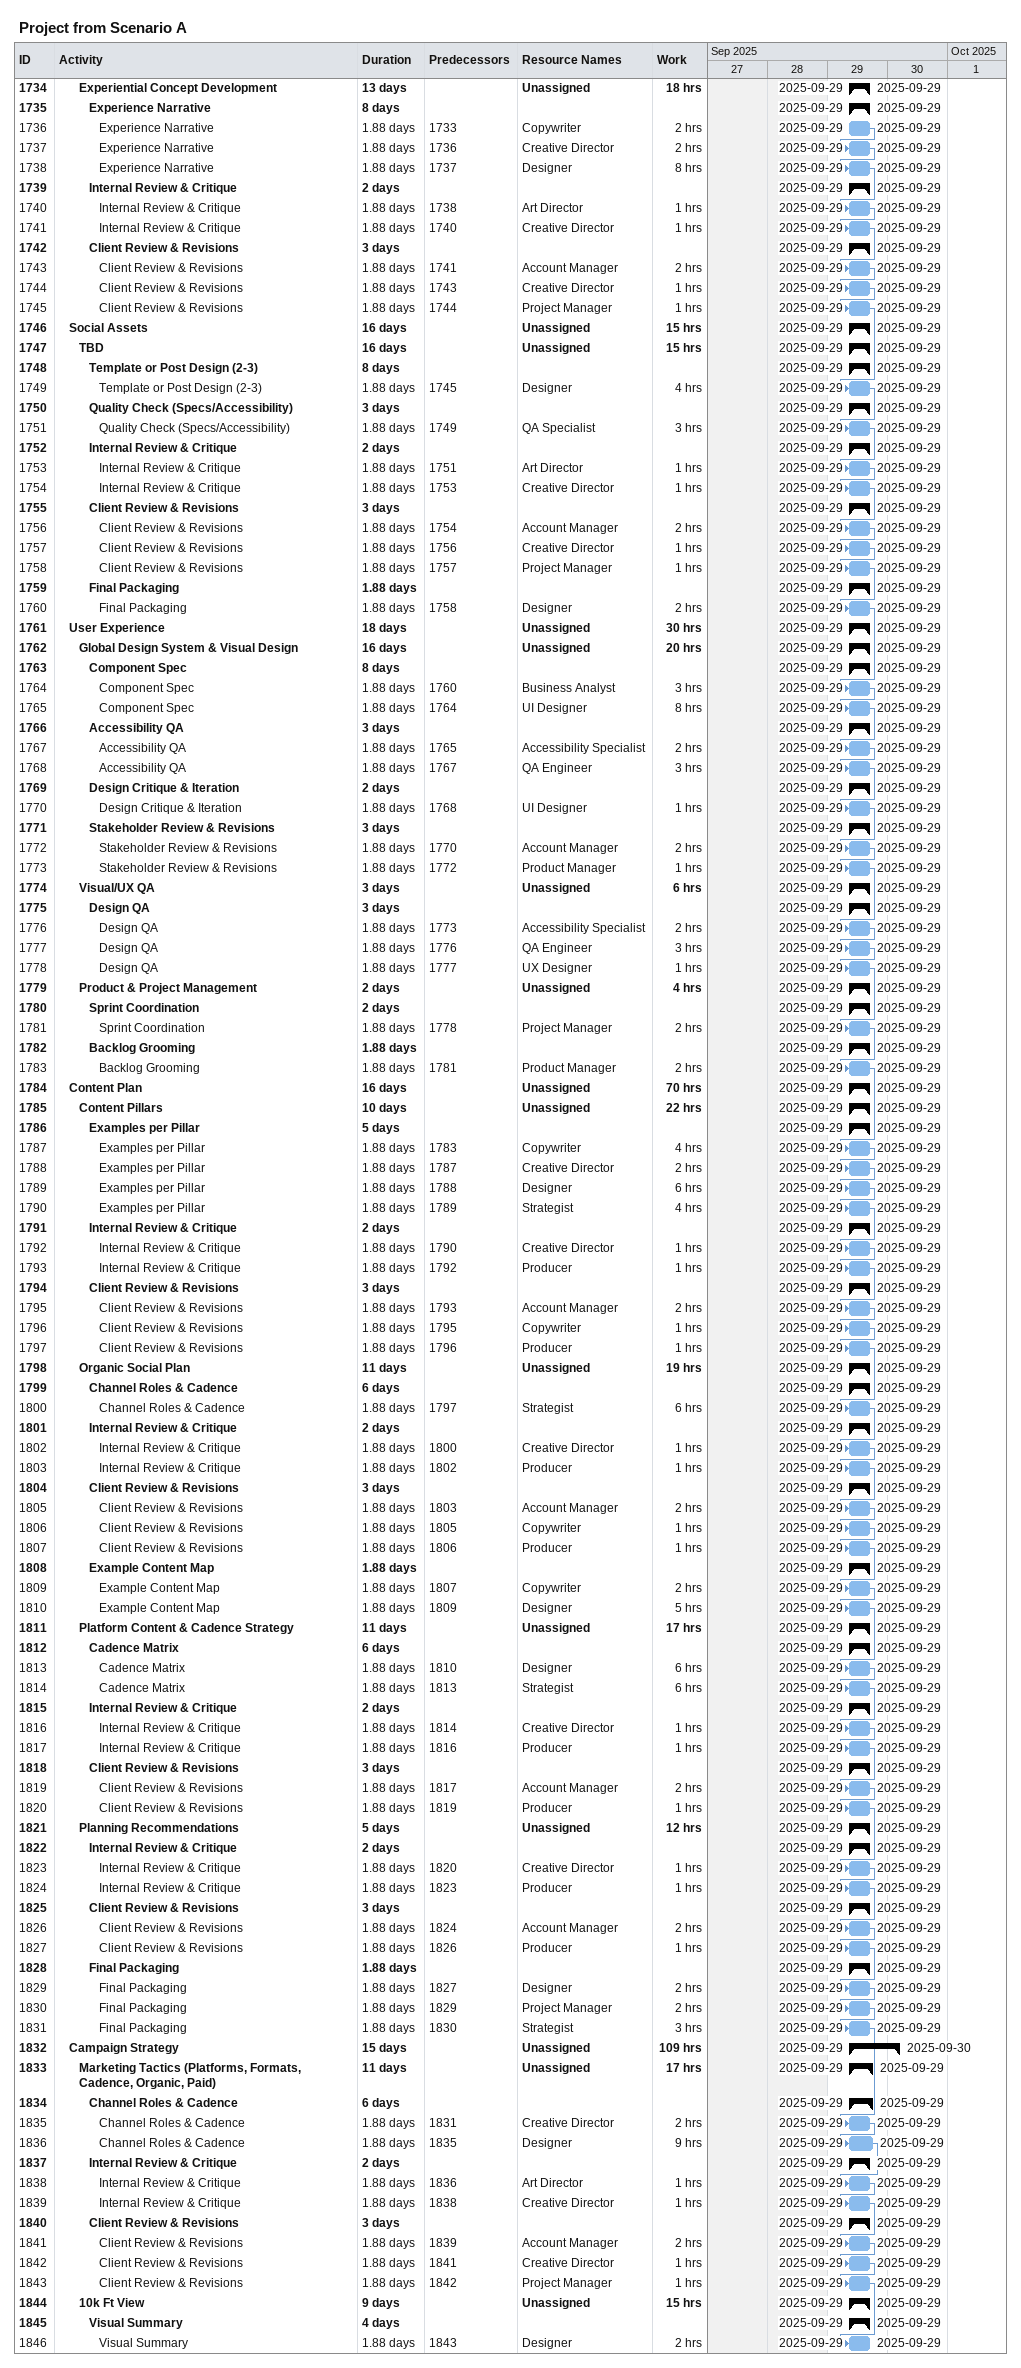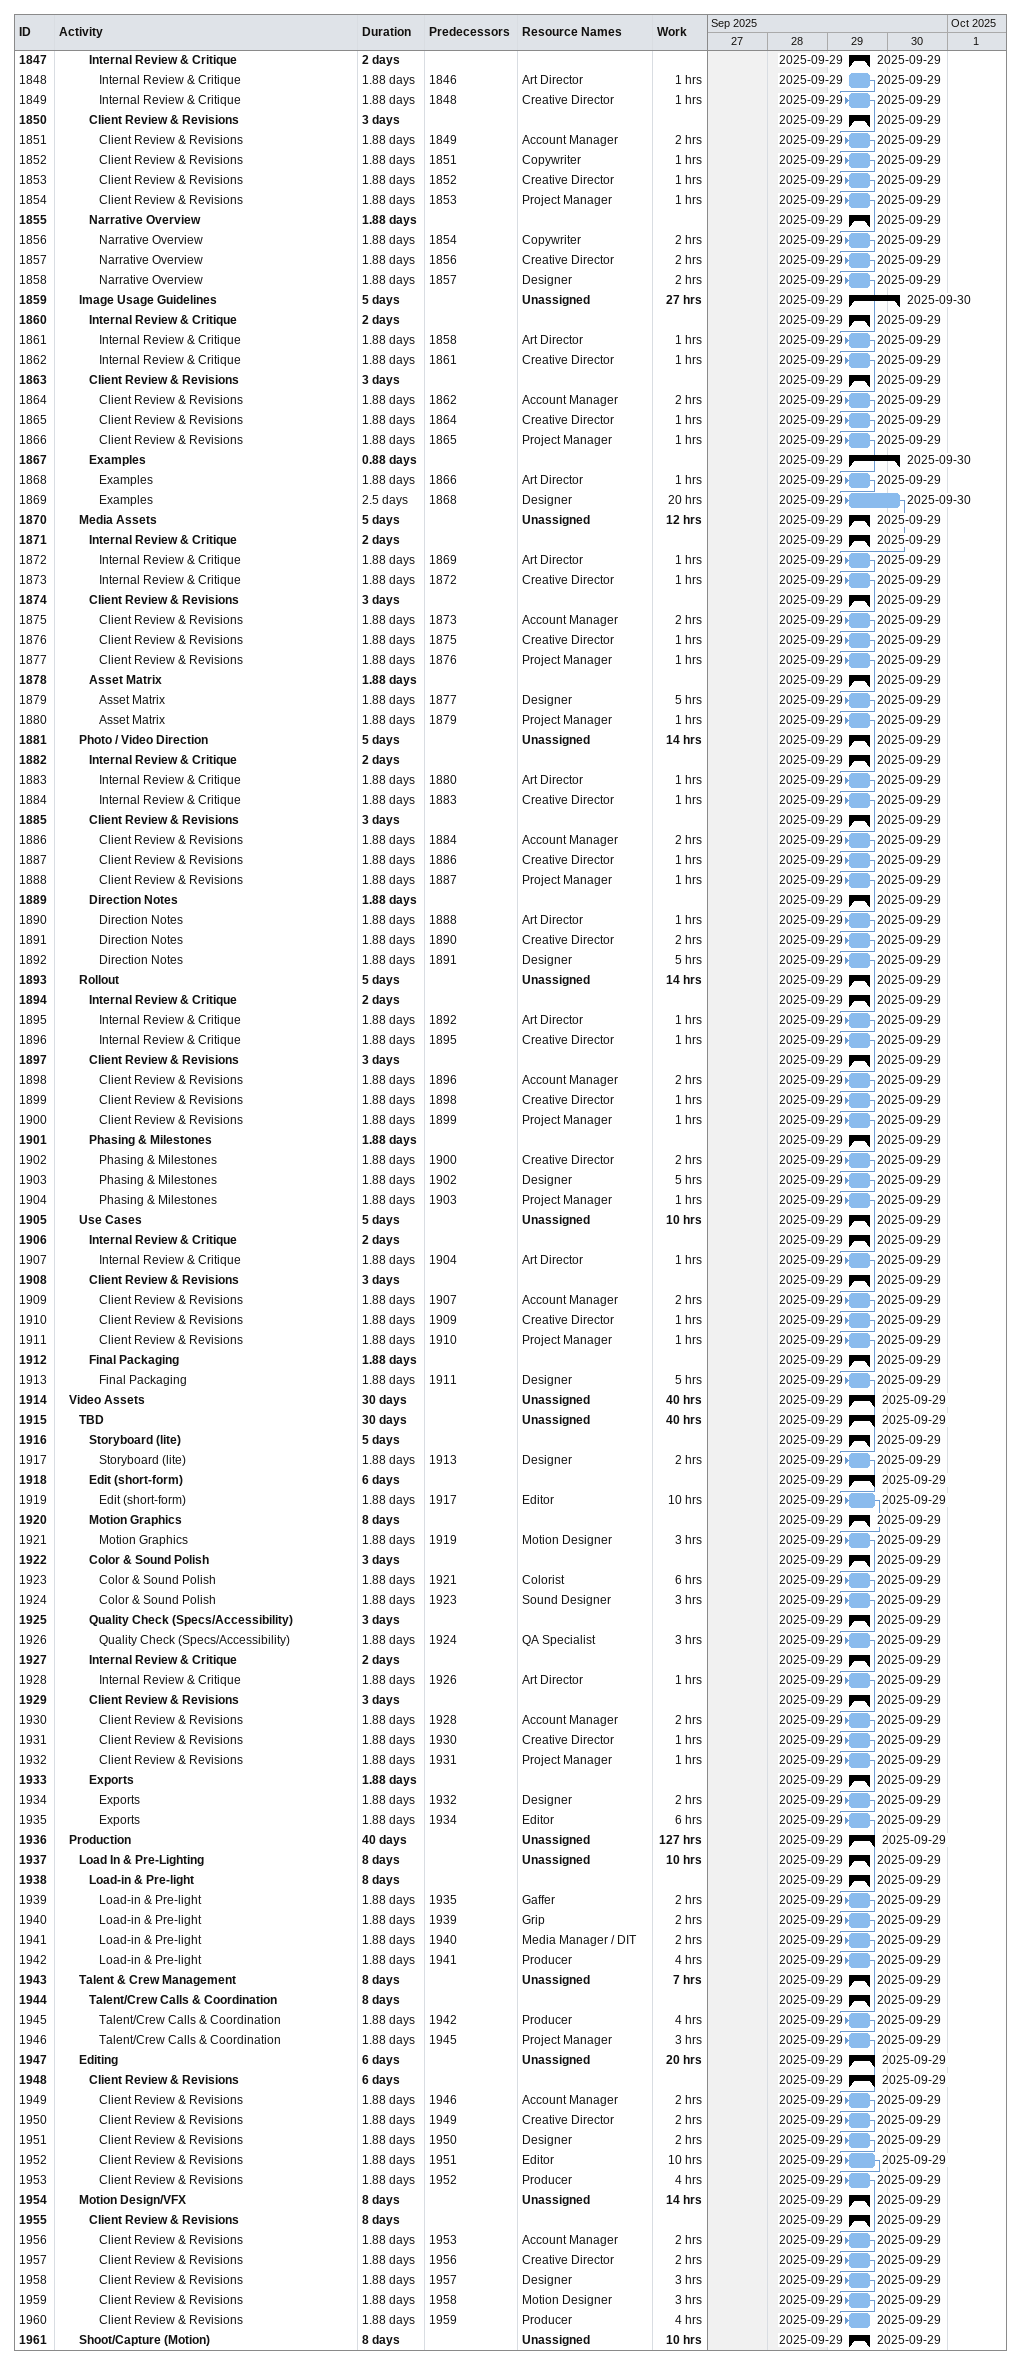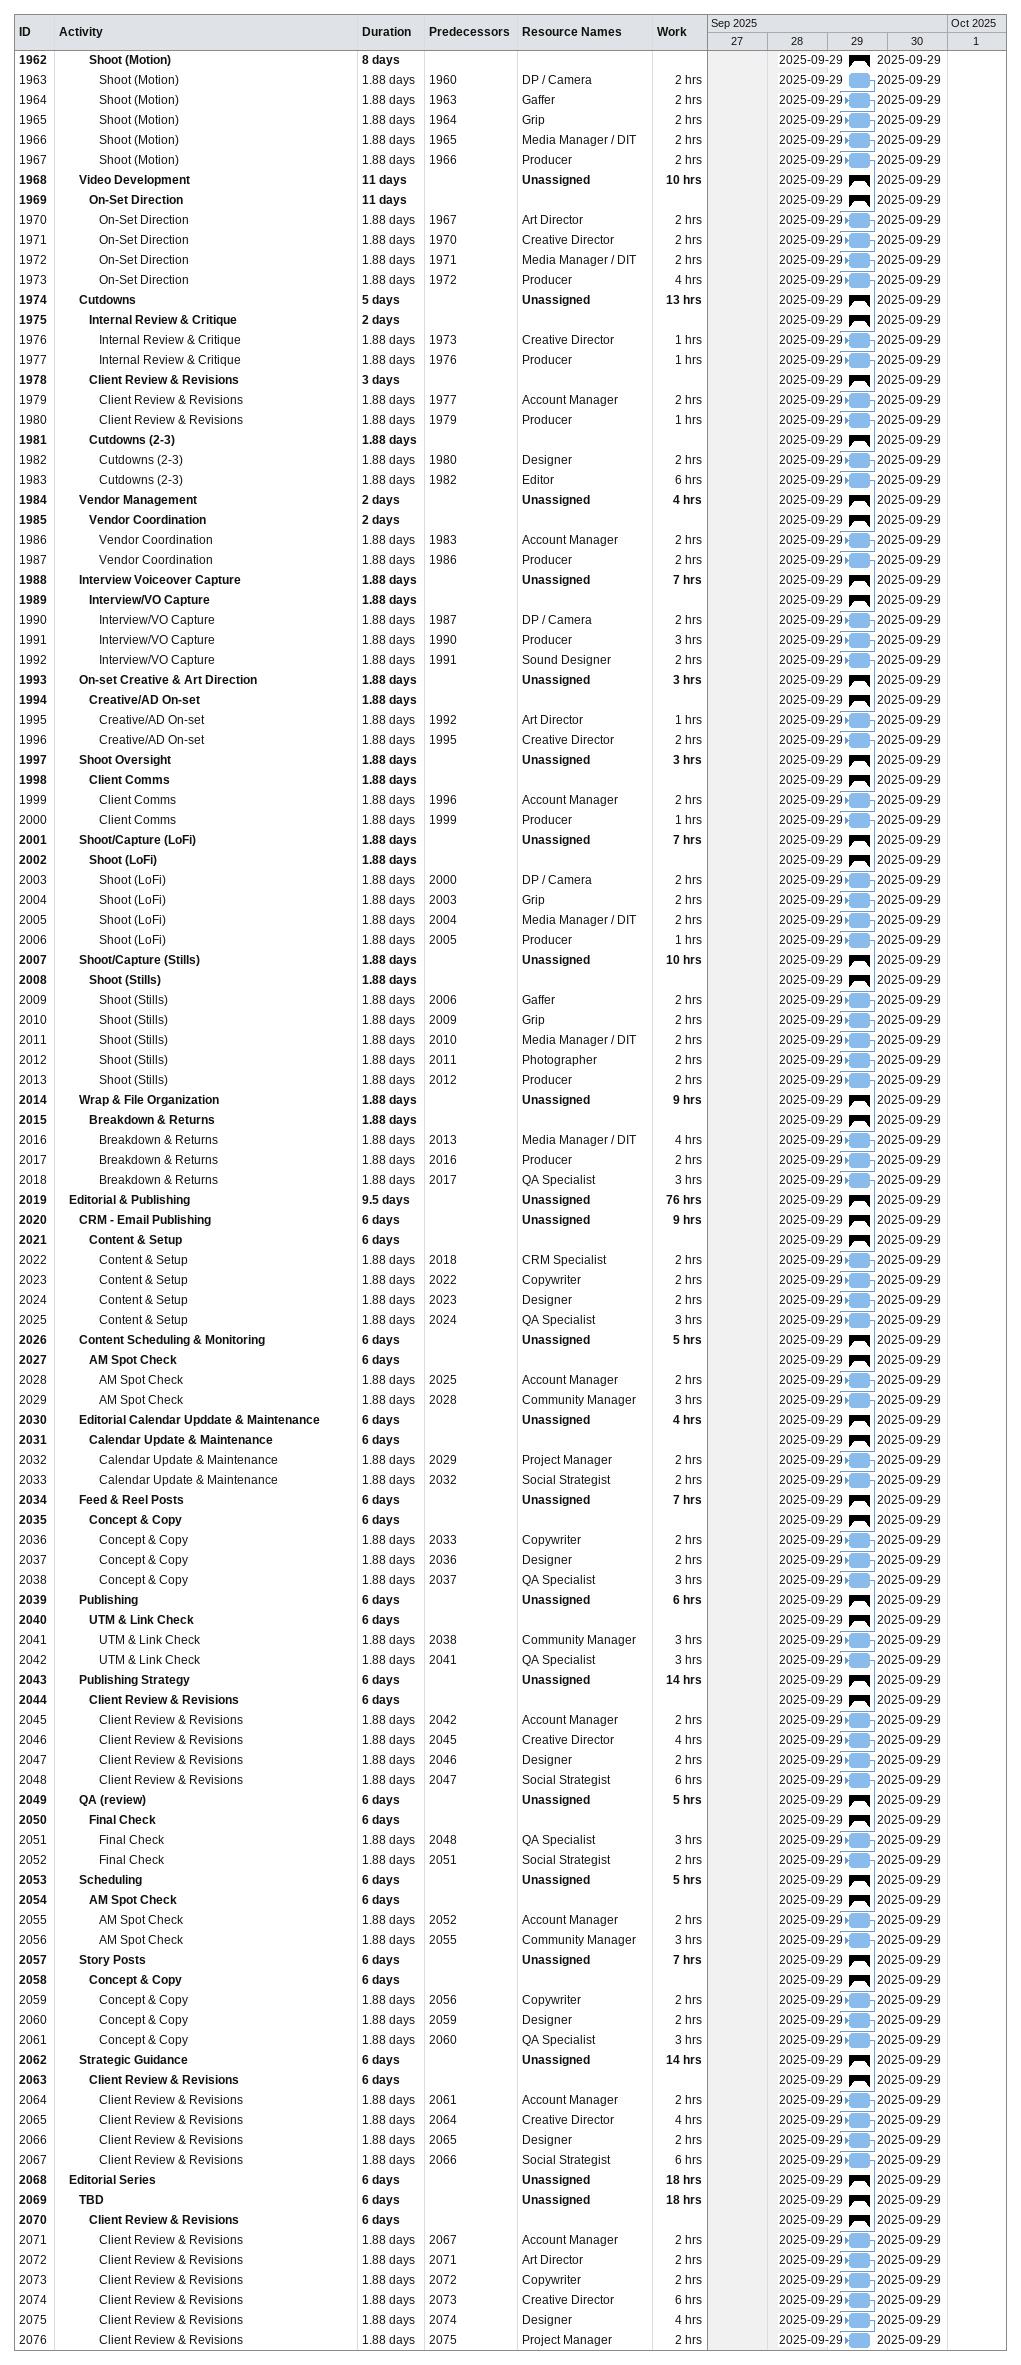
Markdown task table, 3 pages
Project from Scenario A

| ID | Level | Task | Duration | Start | Finish | Predecessors | Resources | Work (h) |
|---|---|---|---|---|---|---|---|---|
| 1734 | 3 | **Experiential Concept Development** | 13d | 2025-09-29 | 2025-09-29 |  | Unassigned | 18 |
| 1735 | 4 | **Experience Narrative** | 8d | 2025-09-29 | 2025-09-29 |  |  |  |
| 1736 | 5 | Experience Narrative | 1.88d | 2025-09-29 | 2025-09-29 | 1733 | Copywriter | 2 |
| 1737 | 5 | Experience Narrative | 1.88d | 2025-09-29 | 2025-09-29 | 1736 | Creative Director | 2 |
| 1738 | 5 | Experience Narrative | 1.88d | 2025-09-29 | 2025-09-29 | 1737 | Designer | 8 |
| 1739 | 4 | **Internal Review & Critique** | 2d | 2025-09-29 | 2025-09-29 |  |  |  |
| 1740 | 5 | Internal Review & Critique | 1.88d | 2025-09-29 | 2025-09-29 | 1738 | Art Director | 1 |
| 1741 | 5 | Internal Review & Critique | 1.88d | 2025-09-29 | 2025-09-29 | 1740 | Creative Director | 1 |
| 1742 | 4 | **Client Review & Revisions** | 3d | 2025-09-29 | 2025-09-29 |  |  |  |
| 1743 | 5 | Client Review & Revisions | 1.88d | 2025-09-29 | 2025-09-29 | 1741 | Account Manager | 2 |
| 1744 | 5 | Client Review & Revisions | 1.88d | 2025-09-29 | 2025-09-29 | 1743 | Creative Director | 1 |
| 1745 | 5 | Client Review & Revisions | 1.88d | 2025-09-29 | 2025-09-29 | 1744 | Project Manager | 1 |
| 1746 | 2 | **Social Assets** | 16d | 2025-09-29 | 2025-09-29 |  | Unassigned | 15 |
| 1747 | 3 | **TBD** | 16d | 2025-09-29 | 2025-09-29 |  | Unassigned | 15 |
| 1748 | 4 | **Template or Post Design (2-3)** | 8d | 2025-09-29 | 2025-09-29 |  |  |  |
| 1749 | 5 | Template or Post Design (2-3) | 1.88d | 2025-09-29 | 2025-09-29 | 1745 | Designer | 4 |
| 1750 | 4 | **Quality Check (Specs/Accessibility)** | 3d | 2025-09-29 | 2025-09-29 |  |  |  |
| 1751 | 5 | Quality Check (Specs/Accessibility) | 1.88d | 2025-09-29 | 2025-09-29 | 1749 | QA Specialist | 3 |
| 1752 | 4 | **Internal Review & Critique** | 2d | 2025-09-29 | 2025-09-29 |  |  |  |
| 1753 | 5 | Internal Review & Critique | 1.88d | 2025-09-29 | 2025-09-29 | 1751 | Art Director | 1 |
| 1754 | 5 | Internal Review & Critique | 1.88d | 2025-09-29 | 2025-09-29 | 1753 | Creative Director | 1 |
| 1755 | 4 | **Client Review & Revisions** | 3d | 2025-09-29 | 2025-09-29 |  |  |  |
| 1756 | 5 | Client Review & Revisions | 1.88d | 2025-09-29 | 2025-09-29 | 1754 | Account Manager | 2 |
| 1757 | 5 | Client Review & Revisions | 1.88d | 2025-09-29 | 2025-09-29 | 1756 | Creative Director | 1 |
| 1758 | 5 | Client Review & Revisions | 1.88d | 2025-09-29 | 2025-09-29 | 1757 | Project Manager | 1 |
| 1759 | 4 | **Final Packaging** | 1.88d | 2025-09-29 | 2025-09-29 |  |  |  |
| 1760 | 5 | Final Packaging | 1.88d | 2025-09-29 | 2025-09-29 | 1758 | Designer | 2 |
| 1761 | 2 | **User Experience** | 18d | 2025-09-29 | 2025-09-29 |  | Unassigned | 30 |
| 1762 | 3 | **Global Design System & Visual Design** | 16d | 2025-09-29 | 2025-09-29 |  | Unassigned | 20 |
| 1763 | 4 | **Component Spec** | 8d | 2025-09-29 | 2025-09-29 |  |  |  |
| 1764 | 5 | Component Spec | 1.88d | 2025-09-29 | 2025-09-29 | 1760 | Business Analyst | 3 |
| 1765 | 5 | Component Spec | 1.88d | 2025-09-29 | 2025-09-29 | 1764 | UI Designer | 8 |
| 1766 | 4 | **Accessibility QA** | 3d | 2025-09-29 | 2025-09-29 |  |  |  |
| 1767 | 5 | Accessibility QA | 1.88d | 2025-09-29 | 2025-09-29 | 1765 | Accessibility Specialist | 2 |
| 1768 | 5 | Accessibility QA | 1.88d | 2025-09-29 | 2025-09-29 | 1767 | QA Engineer | 3 |
| 1769 | 4 | **Design Critique & Iteration** | 2d | 2025-09-29 | 2025-09-29 |  |  |  |
| 1770 | 5 | Design Critique & Iteration | 1.88d | 2025-09-29 | 2025-09-29 | 1768 | UI Designer | 1 |
| 1771 | 4 | **Stakeholder Review & Revisions** | 3d | 2025-09-29 | 2025-09-29 |  |  |  |
| 1772 | 5 | Stakeholder Review & Revisions | 1.88d | 2025-09-29 | 2025-09-29 | 1770 | Account Manager | 2 |
| 1773 | 5 | Stakeholder Review & Revisions | 1.88d | 2025-09-29 | 2025-09-29 | 1772 | Product Manager | 1 |
| 1774 | 3 | **Visual/UX QA** | 3d | 2025-09-29 | 2025-09-29 |  | Unassigned | 6 |
| 1775 | 4 | **Design QA** | 3d | 2025-09-29 | 2025-09-29 |  |  |  |
| 1776 | 5 | Design QA | 1.88d | 2025-09-29 | 2025-09-29 | 1773 | Accessibility Specialist | 2 |
| 1777 | 5 | Design QA | 1.88d | 2025-09-29 | 2025-09-29 | 1776 | QA Engineer | 3 |
| 1778 | 5 | Design QA | 1.88d | 2025-09-29 | 2025-09-29 | 1777 | UX Designer | 1 |
| 1779 | 3 | **Product & Project Management** | 2d | 2025-09-29 | 2025-09-29 |  | Unassigned | 4 |
| 1780 | 4 | **Sprint Coordination** | 2d | 2025-09-29 | 2025-09-29 |  |  |  |
| 1781 | 5 | Sprint Coordination | 1.88d | 2025-09-29 | 2025-09-29 | 1778 | Project Manager | 2 |
| 1782 | 4 | **Backlog Grooming** | 1.88d | 2025-09-29 | 2025-09-29 |  |  |  |
| 1783 | 5 | Backlog Grooming | 1.88d | 2025-09-29 | 2025-09-29 | 1781 | Product Manager | 2 |
| 1784 | 2 | **Content Plan** | 16d | 2025-09-29 | 2025-09-29 |  | Unassigned | 70 |
| 1785 | 3 | **Content Pillars** | 10d | 2025-09-29 | 2025-09-29 |  | Unassigned | 22 |
| 1786 | 4 | **Examples per Pillar** | 5d | 2025-09-29 | 2025-09-29 |  |  |  |
| 1787 | 5 | Examples per Pillar | 1.88d | 2025-09-29 | 2025-09-29 | 1783 | Copywriter | 4 |
| 1788 | 5 | Examples per Pillar | 1.88d | 2025-09-29 | 2025-09-29 | 1787 | Creative Director | 2 |
| 1789 | 5 | Examples per Pillar | 1.88d | 2025-09-29 | 2025-09-29 | 1788 | Designer | 6 |
| 1790 | 5 | Examples per Pillar | 1.88d | 2025-09-29 | 2025-09-29 | 1789 | Strategist | 4 |
| 1791 | 4 | **Internal Review & Critique** | 2d | 2025-09-29 | 2025-09-29 |  |  |  |
| 1792 | 5 | Internal Review & Critique | 1.88d | 2025-09-29 | 2025-09-29 | 1790 | Creative Director | 1 |
| 1793 | 5 | Internal Review & Critique | 1.88d | 2025-09-29 | 2025-09-29 | 1792 | Producer | 1 |
| 1794 | 4 | **Client Review & Revisions** | 3d | 2025-09-29 | 2025-09-29 |  |  |  |
| 1795 | 5 | Client Review & Revisions | 1.88d | 2025-09-29 | 2025-09-29 | 1793 | Account Manager | 2 |
| 1796 | 5 | Client Review & Revisions | 1.88d | 2025-09-29 | 2025-09-29 | 1795 | Copywriter | 1 |
| 1797 | 5 | Client Review & Revisions | 1.88d | 2025-09-29 | 2025-09-29 | 1796 | Producer | 1 |
| 1798 | 3 | **Organic Social Plan** | 11d | 2025-09-29 | 2025-09-29 |  | Unassigned | 19 |
| 1799 | 4 | **Channel Roles & Cadence** | 6d | 2025-09-29 | 2025-09-29 |  |  |  |
| 1800 | 5 | Channel Roles & Cadence | 1.88d | 2025-09-29 | 2025-09-29 | 1797 | Strategist | 6 |
| 1801 | 4 | **Internal Review & Critique** | 2d | 2025-09-29 | 2025-09-29 |  |  |  |
| 1802 | 5 | Internal Review & Critique | 1.88d | 2025-09-29 | 2025-09-29 | 1800 | Creative Director | 1 |
| 1803 | 5 | Internal Review & Critique | 1.88d | 2025-09-29 | 2025-09-29 | 1802 | Producer | 1 |
| 1804 | 4 | **Client Review & Revisions** | 3d | 2025-09-29 | 2025-09-29 |  |  |  |
| 1805 | 5 | Client Review & Revisions | 1.88d | 2025-09-29 | 2025-09-29 | 1803 | Account Manager | 2 |
| 1806 | 5 | Client Review & Revisions | 1.88d | 2025-09-29 | 2025-09-29 | 1805 | Copywriter | 1 |
| 1807 | 5 | Client Review & Revisions | 1.88d | 2025-09-29 | 2025-09-29 | 1806 | Producer | 1 |
| 1808 | 4 | **Example Content Map** | 1.88d | 2025-09-29 | 2025-09-29 |  |  |  |
| 1809 | 5 | Example Content Map | 1.88d | 2025-09-29 | 2025-09-29 | 1807 | Copywriter | 2 |
| 1810 | 5 | Example Content Map | 1.88d | 2025-09-29 | 2025-09-29 | 1809 | Designer | 5 |
| 1811 | 3 | **Platform Content & Cadence Strategy** | 11d | 2025-09-29 | 2025-09-29 |  | Unassigned | 17 |
| 1812 | 4 | **Cadence Matrix** | 6d | 2025-09-29 | 2025-09-29 |  |  |  |
| 1813 | 5 | Cadence Matrix | 1.88d | 2025-09-29 | 2025-09-29 | 1810 | Designer | 6 |
| 1814 | 5 | Cadence Matrix | 1.88d | 2025-09-29 | 2025-09-29 | 1813 | Strategist | 6 |
| 1815 | 4 | **Internal Review & Critique** | 2d | 2025-09-29 | 2025-09-29 |  |  |  |
| 1816 | 5 | Internal Review & Critique | 1.88d | 2025-09-29 | 2025-09-29 | 1814 | Creative Director | 1 |
| 1817 | 5 | Internal Review & Critique | 1.88d | 2025-09-29 | 2025-09-29 | 1816 | Producer | 1 |
| 1818 | 4 | **Client Review & Revisions** | 3d | 2025-09-29 | 2025-09-29 |  |  |  |
| 1819 | 5 | Client Review & Revisions | 1.88d | 2025-09-29 | 2025-09-29 | 1817 | Account Manager | 2 |
| 1820 | 5 | Client Review & Revisions | 1.88d | 2025-09-29 | 2025-09-29 | 1819 | Producer | 1 |
| 1821 | 3 | **Planning Recommendations** | 5d | 2025-09-29 | 2025-09-29 |  | Unassigned | 12 |
| 1822 | 4 | **Internal Review & Critique** | 2d | 2025-09-29 | 2025-09-29 |  |  |  |
| 1823 | 5 | Internal Review & Critique | 1.88d | 2025-09-29 | 2025-09-29 | 1820 | Creative Director | 1 |
| 1824 | 5 | Internal Review & Critique | 1.88d | 2025-09-29 | 2025-09-29 | 1823 | Producer | 1 |
| 1825 | 4 | **Client Review & Revisions** | 3d | 2025-09-29 | 2025-09-29 |  |  |  |
| 1826 | 5 | Client Review & Revisions | 1.88d | 2025-09-29 | 2025-09-29 | 1824 | Account Manager | 2 |
| 1827 | 5 | Client Review & Revisions | 1.88d | 2025-09-29 | 2025-09-29 | 1826 | Producer | 1 |
| 1828 | 4 | **Final Packaging** | 1.88d | 2025-09-29 | 2025-09-29 |  |  |  |
| 1829 | 5 | Final Packaging | 1.88d | 2025-09-29 | 2025-09-29 | 1827 | Designer | 2 |
| 1830 | 5 | Final Packaging | 1.88d | 2025-09-29 | 2025-09-29 | 1829 | Project Manager | 2 |
| 1831 | 5 | Final Packaging | 1.88d | 2025-09-29 | 2025-09-29 | 1830 | Strategist | 3 |
| 1832 | 2 | **Campaign Strategy** | 15d | 2025-09-29 | 2025-09-30 |  | Unassigned | 109 |
| 1833 | 3 | **Marketing Tactics (Platforms, Formats, Cadence, Organic, Paid)** | 11d | 2025-09-29 | 2025-09-29 |  | Unassigned | 17 |
| 1834 | 4 | **Channel Roles & Cadence** | 6d | 2025-09-29 | 2025-09-29 |  |  |  |
| 1835 | 5 | Channel Roles & Cadence | 1.88d | 2025-09-29 | 2025-09-29 | 1831 | Creative Director | 2 |
| 1836 | 5 | Channel Roles & Cadence | 1.88d | 2025-09-29 | 2025-09-29 | 1835 | Designer | 9 |
| 1837 | 4 | **Internal Review & Critique** | 2d | 2025-09-29 | 2025-09-29 |  |  |  |
| 1838 | 5 | Internal Review & Critique | 1.88d | 2025-09-29 | 2025-09-29 | 1836 | Art Director | 1 |
| 1839 | 5 | Internal Review & Critique | 1.88d | 2025-09-29 | 2025-09-29 | 1838 | Creative Director | 1 |
| 1840 | 4 | **Client Review & Revisions** | 3d | 2025-09-29 | 2025-09-29 |  |  |  |
| 1841 | 5 | Client Review & Revisions | 1.88d | 2025-09-29 | 2025-09-29 | 1839 | Account Manager | 2 |
| 1842 | 5 | Client Review & Revisions | 1.88d | 2025-09-29 | 2025-09-29 | 1841 | Creative Director | 1 |
| 1843 | 5 | Client Review & Revisions | 1.88d | 2025-09-29 | 2025-09-29 | 1842 | Project Manager | 1 |
| 1844 | 3 | **10k Ft View** | 9d | 2025-09-29 | 2025-09-29 |  | Unassigned | 15 |
| 1845 | 4 | **Visual Summary** | 4d | 2025-09-29 | 2025-09-29 |  |  |  |
| 1846 | 5 | Visual Summary | 1.88d | 2025-09-29 | 2025-09-29 | 1843 | Designer | 2 |
| 1847 | 4 | **Internal Review & Critique** | 2d | 2025-09-29 | 2025-09-29 |  |  |  |
| 1848 | 5 | Internal Review & Critique | 1.88d | 2025-09-29 | 2025-09-29 | 1846 | Art Director | 1 |
| 1849 | 5 | Internal Review & Critique | 1.88d | 2025-09-29 | 2025-09-29 | 1848 | Creative Director | 1 |
| 1850 | 4 | **Client Review & Revisions** | 3d | 2025-09-29 | 2025-09-29 |  |  |  |
| 1851 | 5 | Client Review & Revisions | 1.88d | 2025-09-29 | 2025-09-29 | 1849 | Account Manager | 2 |
| 1852 | 5 | Client Review & Revisions | 1.88d | 2025-09-29 | 2025-09-29 | 1851 | Copywriter | 1 |
| 1853 | 5 | Client Review & Revisions | 1.88d | 2025-09-29 | 2025-09-29 | 1852 | Creative Director | 1 |
| 1854 | 5 | Client Review & Revisions | 1.88d | 2025-09-29 | 2025-09-29 | 1853 | Project Manager | 1 |
| 1855 | 4 | **Narrative Overview** | 1.88d | 2025-09-29 | 2025-09-29 |  |  |  |
| 1856 | 5 | Narrative Overview | 1.88d | 2025-09-29 | 2025-09-29 | 1854 | Copywriter | 2 |
| 1857 | 5 | Narrative Overview | 1.88d | 2025-09-29 | 2025-09-29 | 1856 | Creative Director | 2 |
| 1858 | 5 | Narrative Overview | 1.88d | 2025-09-29 | 2025-09-29 | 1857 | Designer | 2 |
| 1859 | 3 | **Image Usage Guidelines** | 5d | 2025-09-29 | 2025-09-30 |  | Unassigned | 27 |
| 1860 | 4 | **Internal Review & Critique** | 2d | 2025-09-29 | 2025-09-29 |  |  |  |
| 1861 | 5 | Internal Review & Critique | 1.88d | 2025-09-29 | 2025-09-29 | 1858 | Art Director | 1 |
| 1862 | 5 | Internal Review & Critique | 1.88d | 2025-09-29 | 2025-09-29 | 1861 | Creative Director | 1 |
| 1863 | 4 | **Client Review & Revisions** | 3d | 2025-09-29 | 2025-09-29 |  |  |  |
| 1864 | 5 | Client Review & Revisions | 1.88d | 2025-09-29 | 2025-09-29 | 1862 | Account Manager | 2 |
| 1865 | 5 | Client Review & Revisions | 1.88d | 2025-09-29 | 2025-09-29 | 1864 | Creative Director | 1 |
| 1866 | 5 | Client Review & Revisions | 1.88d | 2025-09-29 | 2025-09-29 | 1865 | Project Manager | 1 |
| 1867 | 4 | **Examples** | 0.88d | 2025-09-29 | 2025-09-30 |  |  |  |
| 1868 | 5 | Examples | 1.88d | 2025-09-29 | 2025-09-29 | 1866 | Art Director | 1 |
| 1869 | 5 | Examples | 2.5d | 2025-09-29 | 2025-09-30 | 1868 | Designer | 20 |
| 1870 | 3 | **Media Assets** | 5d | 2025-09-29 | 2025-09-29 |  | Unassigned | 12 |
| 1871 | 4 | **Internal Review & Critique** | 2d | 2025-09-29 | 2025-09-29 |  |  |  |
| 1872 | 5 | Internal Review & Critique | 1.88d | 2025-09-29 | 2025-09-29 | 1869 | Art Director | 1 |
| 1873 | 5 | Internal Review & Critique | 1.88d | 2025-09-29 | 2025-09-29 | 1872 | Creative Director | 1 |
| 1874 | 4 | **Client Review & Revisions** | 3d | 2025-09-29 | 2025-09-29 |  |  |  |
| 1875 | 5 | Client Review & Revisions | 1.88d | 2025-09-29 | 2025-09-29 | 1873 | Account Manager | 2 |
| 1876 | 5 | Client Review & Revisions | 1.88d | 2025-09-29 | 2025-09-29 | 1875 | Creative Director | 1 |
| 1877 | 5 | Client Review & Revisions | 1.88d | 2025-09-29 | 2025-09-29 | 1876 | Project Manager | 1 |
| 1878 | 4 | **Asset Matrix** | 1.88d | 2025-09-29 | 2025-09-29 |  |  |  |
| 1879 | 5 | Asset Matrix | 1.88d | 2025-09-29 | 2025-09-29 | 1877 | Designer | 5 |
| 1880 | 5 | Asset Matrix | 1.88d | 2025-09-29 | 2025-09-29 | 1879 | Project Manager | 1 |
| 1881 | 3 | **Photo / Video Direction** | 5d | 2025-09-29 | 2025-09-29 |  | Unassigned | 14 |
| 1882 | 4 | **Internal Review & Critique** | 2d | 2025-09-29 | 2025-09-29 |  |  |  |
| 1883 | 5 | Internal Review & Critique | 1.88d | 2025-09-29 | 2025-09-29 | 1880 | Art Director | 1 |
| 1884 | 5 | Internal Review & Critique | 1.88d | 2025-09-29 | 2025-09-29 | 1883 | Creative Director | 1 |
| 1885 | 4 | **Client Review & Revisions** | 3d | 2025-09-29 | 2025-09-29 |  |  |  |
| 1886 | 5 | Client Review & Revisions | 1.88d | 2025-09-29 | 2025-09-29 | 1884 | Account Manager | 2 |
| 1887 | 5 | Client Review & Revisions | 1.88d | 2025-09-29 | 2025-09-29 | 1886 | Creative Director | 1 |
| 1888 | 5 | Client Review & Revisions | 1.88d | 2025-09-29 | 2025-09-29 | 1887 | Project Manager | 1 |
| 1889 | 4 | **Direction Notes** | 1.88d | 2025-09-29 | 2025-09-29 |  |  |  |
| 1890 | 5 | Direction Notes | 1.88d | 2025-09-29 | 2025-09-29 | 1888 | Art Director | 1 |
| 1891 | 5 | Direction Notes | 1.88d | 2025-09-29 | 2025-09-29 | 1890 | Creative Director | 2 |
| 1892 | 5 | Direction Notes | 1.88d | 2025-09-29 | 2025-09-29 | 1891 | Designer | 5 |
| 1893 | 3 | **Rollout** | 5d | 2025-09-29 | 2025-09-29 |  | Unassigned | 14 |
| 1894 | 4 | **Internal Review & Critique** | 2d | 2025-09-29 | 2025-09-29 |  |  |  |
| 1895 | 5 | Internal Review & Critique | 1.88d | 2025-09-29 | 2025-09-29 | 1892 | Art Director | 1 |
| 1896 | 5 | Internal Review & Critique | 1.88d | 2025-09-29 | 2025-09-29 | 1895 | Creative Director | 1 |
| 1897 | 4 | **Client Review & Revisions** | 3d | 2025-09-29 | 2025-09-29 |  |  |  |
| 1898 | 5 | Client Review & Revisions | 1.88d | 2025-09-29 | 2025-09-29 | 1896 | Account Manager | 2 |
| 1899 | 5 | Client Review & Revisions | 1.88d | 2025-09-29 | 2025-09-29 | 1898 | Creative Director | 1 |
| 1900 | 5 | Client Review & Revisions | 1.88d | 2025-09-29 | 2025-09-29 | 1899 | Project Manager | 1 |
| 1901 | 4 | **Phasing & Milestones** | 1.88d | 2025-09-29 | 2025-09-29 |  |  |  |
| 1902 | 5 | Phasing & Milestones | 1.88d | 2025-09-29 | 2025-09-29 | 1900 | Creative Director | 2 |
| 1903 | 5 | Phasing & Milestones | 1.88d | 2025-09-29 | 2025-09-29 | 1902 | Designer | 5 |
| 1904 | 5 | Phasing & Milestones | 1.88d | 2025-09-29 | 2025-09-29 | 1903 | Project Manager | 1 |
| 1905 | 3 | **Use Cases** | 5d | 2025-09-29 | 2025-09-29 |  | Unassigned | 10 |
| 1906 | 4 | **Internal Review & Critique** | 2d | 2025-09-29 | 2025-09-29 |  |  |  |
| 1907 | 5 | Internal Review & Critique | 1.88d | 2025-09-29 | 2025-09-29 | 1904 | Art Director | 1 |
| 1908 | 4 | **Client Review & Revisions** | 3d | 2025-09-29 | 2025-09-29 |  |  |  |
| 1909 | 5 | Client Review & Revisions | 1.88d | 2025-09-29 | 2025-09-29 | 1907 | Account Manager | 2 |
| 1910 | 5 | Client Review & Revisions | 1.88d | 2025-09-29 | 2025-09-29 | 1909 | Creative Director | 1 |
| 1911 | 5 | Client Review & Revisions | 1.88d | 2025-09-29 | 2025-09-29 | 1910 | Project Manager | 1 |
| 1912 | 4 | **Final Packaging** | 1.88d | 2025-09-29 | 2025-09-29 |  |  |  |
| 1913 | 5 | Final Packaging | 1.88d | 2025-09-29 | 2025-09-29 | 1911 | Designer | 5 |
| 1914 | 2 | **Video Assets** | 30d | 2025-09-29 | 2025-09-29 |  | Unassigned | 40 |
| 1915 | 3 | **TBD** | 30d | 2025-09-29 | 2025-09-29 |  | Unassigned | 40 |
| 1916 | 4 | **Storyboard (lite)** | 5d | 2025-09-29 | 2025-09-29 |  |  |  |
| 1917 | 5 | Storyboard (lite) | 1.88d | 2025-09-29 | 2025-09-29 | 1913 | Designer | 2 |
| 1918 | 4 | **Edit (short-form)** | 6d | 2025-09-29 | 2025-09-29 |  |  |  |
| 1919 | 5 | Edit (short-form) | 1.88d | 2025-09-29 | 2025-09-29 | 1917 | Editor | 10 |
| 1920 | 4 | **Motion Graphics** | 8d | 2025-09-29 | 2025-09-29 |  |  |  |
| 1921 | 5 | Motion Graphics | 1.88d | 2025-09-29 | 2025-09-29 | 1919 | Motion Designer | 3 |
| 1922 | 4 | **Color & Sound Polish** | 3d | 2025-09-29 | 2025-09-29 |  |  |  |
| 1923 | 5 | Color & Sound Polish | 1.88d | 2025-09-29 | 2025-09-29 | 1921 | Colorist | 6 |
| 1924 | 5 | Color & Sound Polish | 1.88d | 2025-09-29 | 2025-09-29 | 1923 | Sound Designer | 3 |
| 1925 | 4 | **Quality Check (Specs/Accessibility)** | 3d | 2025-09-29 | 2025-09-29 |  |  |  |
| 1926 | 5 | Quality Check (Specs/Accessibility) | 1.88d | 2025-09-29 | 2025-09-29 | 1924 | QA Specialist | 3 |
| 1927 | 4 | **Internal Review & Critique** | 2d | 2025-09-29 | 2025-09-29 |  |  |  |
| 1928 | 5 | Internal Review & Critique | 1.88d | 2025-09-29 | 2025-09-29 | 1926 | Art Director | 1 |
| 1929 | 4 | **Client Review & Revisions** | 3d | 2025-09-29 | 2025-09-29 |  |  |  |
| 1930 | 5 | Client Review & Revisions | 1.88d | 2025-09-29 | 2025-09-29 | 1928 | Account Manager | 2 |
| 1931 | 5 | Client Review & Revisions | 1.88d | 2025-09-29 | 2025-09-29 | 1930 | Creative Director | 1 |
| 1932 | 5 | Client Review & Revisions | 1.88d | 2025-09-29 | 2025-09-29 | 1931 | Project Manager | 1 |
| 1933 | 4 | **Exports** | 1.88d | 2025-09-29 | 2025-09-29 |  |  |  |
| 1934 | 5 | Exports | 1.88d | 2025-09-29 | 2025-09-29 | 1932 | Designer | 2 |
| 1935 | 5 | Exports | 1.88d | 2025-09-29 | 2025-09-29 | 1934 | Editor | 6 |
| 1936 | 2 | **Production** | 40d | 2025-09-29 | 2025-09-29 |  | Unassigned | 127 |
| 1937 | 3 | **Load In & Pre-Lighting** | 8d | 2025-09-29 | 2025-09-29 |  | Unassigned | 10 |
| 1938 | 4 | **Load-in & Pre-light** | 8d | 2025-09-29 | 2025-09-29 |  |  |  |
| 1939 | 5 | Load-in & Pre-light | 1.88d | 2025-09-29 | 2025-09-29 | 1935 | Gaffer | 2 |
| 1940 | 5 | Load-in & Pre-light | 1.88d | 2025-09-29 | 2025-09-29 | 1939 | Grip | 2 |
| 1941 | 5 | Load-in & Pre-light | 1.88d | 2025-09-29 | 2025-09-29 | 1940 | Media Manager / DIT | 2 |
| 1942 | 5 | Load-in & Pre-light | 1.88d | 2025-09-29 | 2025-09-29 | 1941 | Producer | 4 |
| 1943 | 3 | **Talent & Crew Management** | 8d | 2025-09-29 | 2025-09-29 |  | Unassigned | 7 |
| 1944 | 4 | **Talent/Crew Calls & Coordination** | 8d | 2025-09-29 | 2025-09-29 |  |  |  |
| 1945 | 5 | Talent/Crew Calls & Coordination | 1.88d | 2025-09-29 | 2025-09-29 | 1942 | Producer | 4 |
| 1946 | 5 | Talent/Crew Calls & Coordination | 1.88d | 2025-09-29 | 2025-09-29 | 1945 | Project Manager | 3 |
| 1947 | 3 | **Editing** | 6d | 2025-09-29 | 2025-09-29 |  | Unassigned | 20 |
| 1948 | 4 | **Client Review & Revisions** | 6d | 2025-09-29 | 2025-09-29 |  |  |  |
| 1949 | 5 | Client Review & Revisions | 1.88d | 2025-09-29 | 2025-09-29 | 1946 | Account Manager | 2 |
| 1950 | 5 | Client Review & Revisions | 1.88d | 2025-09-29 | 2025-09-29 | 1949 | Creative Director | 2 |
| 1951 | 5 | Client Review & Revisions | 1.88d | 2025-09-29 | 2025-09-29 | 1950 | Designer | 2 |
| 1952 | 5 | Client Review & Revisions | 1.88d | 2025-09-29 | 2025-09-29 | 1951 | Editor | 10 |
| 1953 | 5 | Client Review & Revisions | 1.88d | 2025-09-29 | 2025-09-29 | 1952 | Producer | 4 |
| 1954 | 3 | **Motion Design/VFX** | 8d | 2025-09-29 | 2025-09-29 |  | Unassigned | 14 |
| 1955 | 4 | **Client Review & Revisions** | 8d | 2025-09-29 | 2025-09-29 |  |  |  |
| 1956 | 5 | Client Review & Revisions | 1.88d | 2025-09-29 | 2025-09-29 | 1953 | Account Manager | 2 |
| 1957 | 5 | Client Review & Revisions | 1.88d | 2025-09-29 | 2025-09-29 | 1956 | Creative Director | 2 |
| 1958 | 5 | Client Review & Revisions | 1.88d | 2025-09-29 | 2025-09-29 | 1957 | Designer | 3 |
| 1959 | 5 | Client Review & Revisions | 1.88d | 2025-09-29 | 2025-09-29 | 1958 | Motion Designer | 3 |
| 1960 | 5 | Client Review & Revisions | 1.88d | 2025-09-29 | 2025-09-29 | 1959 | Producer | 4 |
| 1961 | 3 | **Shoot/Capture (Motion)** | 8d | 2025-09-29 | 2025-09-29 |  | Unassigned | 10 |
| 1962 | 4 | **Shoot (Motion)** | 8d | 2025-09-29 | 2025-09-29 |  |  |  |
| 1963 | 5 | Shoot (Motion) | 1.88d | 2025-09-29 | 2025-09-29 | 1960 | DP / Camera | 2 |
| 1964 | 5 | Shoot (Motion) | 1.88d | 2025-09-29 | 2025-09-29 | 1963 | Gaffer | 2 |
| 1965 | 5 | Shoot (Motion) | 1.88d | 2025-09-29 | 2025-09-29 | 1964 | Grip | 2 |
| 1966 | 5 | Shoot (Motion) | 1.88d | 2025-09-29 | 2025-09-29 | 1965 | Media Manager / DIT | 2 |
| 1967 | 5 | Shoot (Motion) | 1.88d | 2025-09-29 | 2025-09-29 | 1966 | Producer | 2 |
| 1968 | 3 | **Video Development** | 11d | 2025-09-29 | 2025-09-29 |  | Unassigned | 10 |
| 1969 | 4 | **On-Set Direction** | 11d | 2025-09-29 | 2025-09-29 |  |  |  |
| 1970 | 5 | On-Set Direction | 1.88d | 2025-09-29 | 2025-09-29 | 1967 | Art Director | 2 |
| 1971 | 5 | On-Set Direction | 1.88d | 2025-09-29 | 2025-09-29 | 1970 | Creative Director | 2 |
| 1972 | 5 | On-Set Direction | 1.88d | 2025-09-29 | 2025-09-29 | 1971 | Media Manager / DIT | 2 |
| 1973 | 5 | On-Set Direction | 1.88d | 2025-09-29 | 2025-09-29 | 1972 | Producer | 4 |
| 1974 | 3 | **Cutdowns** | 5d | 2025-09-29 | 2025-09-29 |  | Unassigned | 13 |
| 1975 | 4 | **Internal Review & Critique** | 2d | 2025-09-29 | 2025-09-29 |  |  |  |
| 1976 | 5 | Internal Review & Critique | 1.88d | 2025-09-29 | 2025-09-29 | 1973 | Creative Director | 1 |
| 1977 | 5 | Internal Review & Critique | 1.88d | 2025-09-29 | 2025-09-29 | 1976 | Producer | 1 |
| 1978 | 4 | **Client Review & Revisions** | 3d | 2025-09-29 | 2025-09-29 |  |  |  |
| 1979 | 5 | Client Review & Revisions | 1.88d | 2025-09-29 | 2025-09-29 | 1977 | Account Manager | 2 |
| 1980 | 5 | Client Review & Revisions | 1.88d | 2025-09-29 | 2025-09-29 | 1979 | Producer | 1 |
| 1981 | 4 | **Cutdowns (2-3)** | 1.88d | 2025-09-29 | 2025-09-29 |  |  |  |
| 1982 | 5 | Cutdowns (2-3) | 1.88d | 2025-09-29 | 2025-09-29 | 1980 | Designer | 2 |
| 1983 | 5 | Cutdowns (2-3) | 1.88d | 2025-09-29 | 2025-09-29 | 1982 | Editor | 6 |
| 1984 | 3 | **Vendor Management** | 2d | 2025-09-29 | 2025-09-29 |  | Unassigned | 4 |
| 1985 | 4 | **Vendor Coordination** | 2d | 2025-09-29 | 2025-09-29 |  |  |  |
| 1986 | 5 | Vendor Coordination | 1.88d | 2025-09-29 | 2025-09-29 | 1983 | Account Manager | 2 |
| 1987 | 5 | Vendor Coordination | 1.88d | 2025-09-29 | 2025-09-29 | 1986 | Producer | 2 |
| 1988 | 3 | **Interview Voiceover Capture** | 1.88d | 2025-09-29 | 2025-09-29 |  | Unassigned | 7 |
| 1989 | 4 | **Interview/VO Capture** | 1.88d | 2025-09-29 | 2025-09-29 |  |  |  |
| 1990 | 5 | Interview/VO Capture | 1.88d | 2025-09-29 | 2025-09-29 | 1987 | DP / Camera | 2 |
| 1991 | 5 | Interview/VO Capture | 1.88d | 2025-09-29 | 2025-09-29 | 1990 | Producer | 3 |
| 1992 | 5 | Interview/VO Capture | 1.88d | 2025-09-29 | 2025-09-29 | 1991 | Sound Designer | 2 |
| 1993 | 3 | **On-set Creative & Art Direction** | 1.88d | 2025-09-29 | 2025-09-29 |  | Unassigned | 3 |
| 1994 | 4 | **Creative/AD On-set** | 1.88d | 2025-09-29 | 2025-09-29 |  |  |  |
| 1995 | 5 | Creative/AD On-set | 1.88d | 2025-09-29 | 2025-09-29 | 1992 | Art Director | 1 |
| 1996 | 5 | Creative/AD On-set | 1.88d | 2025-09-29 | 2025-09-29 | 1995 | Creative Director | 2 |
| 1997 | 3 | **Shoot Oversight** | 1.88d | 2025-09-29 | 2025-09-29 |  | Unassigned | 3 |
| 1998 | 4 | **Client Comms** | 1.88d | 2025-09-29 | 2025-09-29 |  |  |  |
| 1999 | 5 | Client Comms | 1.88d | 2025-09-29 | 2025-09-29 | 1996 | Account Manager | 2 |
| 2000 | 5 | Client Comms | 1.88d | 2025-09-29 | 2025-09-29 | 1999 | Producer | 1 |
| 2001 | 3 | **Shoot/Capture (LoFi)** | 1.88d | 2025-09-29 | 2025-09-29 |  | Unassigned | 7 |
| 2002 | 4 | **Shoot (LoFi)** | 1.88d | 2025-09-29 | 2025-09-29 |  |  |  |
| 2003 | 5 | Shoot (LoFi) | 1.88d | 2025-09-29 | 2025-09-29 | 2000 | DP / Camera | 2 |
| 2004 | 5 | Shoot (LoFi) | 1.88d | 2025-09-29 | 2025-09-29 | 2003 | Grip | 2 |
| 2005 | 5 | Shoot (LoFi) | 1.88d | 2025-09-29 | 2025-09-29 | 2004 | Media Manager / DIT | 2 |
| 2006 | 5 | Shoot (LoFi) | 1.88d | 2025-09-29 | 2025-09-29 | 2005 | Producer | 1 |
| 2007 | 3 | **Shoot/Capture (Stills)** | 1.88d | 2025-09-29 | 2025-09-29 |  | Unassigned | 10 |
| 2008 | 4 | **Shoot (Stills)** | 1.88d | 2025-09-29 | 2025-09-29 |  |  |  |
| 2009 | 5 | Shoot (Stills) | 1.88d | 2025-09-29 | 2025-09-29 | 2006 | Gaffer | 2 |
| 2010 | 5 | Shoot (Stills) | 1.88d | 2025-09-29 | 2025-09-29 | 2009 | Grip | 2 |
| 2011 | 5 | Shoot (Stills) | 1.88d | 2025-09-29 | 2025-09-29 | 2010 | Media Manager / DIT | 2 |
| 2012 | 5 | Shoot (Stills) | 1.88d | 2025-09-29 | 2025-09-29 | 2011 | Photographer | 2 |
| 2013 | 5 | Shoot (Stills) | 1.88d | 2025-09-29 | 2025-09-29 | 2012 | Producer | 2 |
| 2014 | 3 | **Wrap & File Organization** | 1.88d | 2025-09-29 | 2025-09-29 |  | Unassigned | 9 |
| 2015 | 4 | **Breakdown & Returns** | 1.88d | 2025-09-29 | 2025-09-29 |  |  |  |
| 2016 | 5 | Breakdown & Returns | 1.88d | 2025-09-29 | 2025-09-29 | 2013 | Media Manager / DIT | 4 |
| 2017 | 5 | Breakdown & Returns | 1.88d | 2025-09-29 | 2025-09-29 | 2016 | Producer | 2 |
| 2018 | 5 | Breakdown & Returns | 1.88d | 2025-09-29 | 2025-09-29 | 2017 | QA Specialist | 3 |
| 2019 | 2 | **Editorial & Publishing** | 9.5d | 2025-09-29 | 2025-09-29 |  | Unassigned | 76 |
| 2020 | 3 | **CRM - Email Publishing** | 6d | 2025-09-29 | 2025-09-29 |  | Unassigned | 9 |
| 2021 | 4 | **Content & Setup** | 6d | 2025-09-29 | 2025-09-29 |  |  |  |
| 2022 | 5 | Content & Setup | 1.88d | 2025-09-29 | 2025-09-29 | 2018 | CRM Specialist | 2 |
| 2023 | 5 | Content & Setup | 1.88d | 2025-09-29 | 2025-09-29 | 2022 | Copywriter | 2 |
| 2024 | 5 | Content & Setup | 1.88d | 2025-09-29 | 2025-09-29 | 2023 | Designer | 2 |
| 2025 | 5 | Content & Setup | 1.88d | 2025-09-29 | 2025-09-29 | 2024 | QA Specialist | 3 |
| 2026 | 3 | **Content Scheduling & Monitoring** | 6d | 2025-09-29 | 2025-09-29 |  | Unassigned | 5 |
| 2027 | 4 | **AM Spot Check** | 6d | 2025-09-29 | 2025-09-29 |  |  |  |
| 2028 | 5 | AM Spot Check | 1.88d | 2025-09-29 | 2025-09-29 | 2025 | Account Manager | 2 |
| 2029 | 5 | AM Spot Check | 1.88d | 2025-09-29 | 2025-09-29 | 2028 | Community Manager | 3 |
| 2030 | 3 | **Editorial Calendar Upddate & Maintenance** | 6d | 2025-09-29 | 2025-09-29 |  | Unassigned | 4 |
| 2031 | 4 | **Calendar Update & Maintenance** | 6d | 2025-09-29 | 2025-09-29 |  |  |  |
| 2032 | 5 | Calendar Update & Maintenance | 1.88d | 2025-09-29 | 2025-09-29 | 2029 | Project Manager | 2 |
| 2033 | 5 | Calendar Update & Maintenance | 1.88d | 2025-09-29 | 2025-09-29 | 2032 | Social Strategist | 2 |
| 2034 | 3 | **Feed & Reel Posts** | 6d | 2025-09-29 | 2025-09-29 |  | Unassigned | 7 |
| 2035 | 4 | **Concept & Copy** | 6d | 2025-09-29 | 2025-09-29 |  |  |  |
| 2036 | 5 | Concept & Copy | 1.88d | 2025-09-29 | 2025-09-29 | 2033 | Copywriter | 2 |
| 2037 | 5 | Concept & Copy | 1.88d | 2025-09-29 | 2025-09-29 | 2036 | Designer | 2 |
| 2038 | 5 | Concept & Copy | 1.88d | 2025-09-29 | 2025-09-29 | 2037 | QA Specialist | 3 |
| 2039 | 3 | **Publishing** | 6d | 2025-09-29 | 2025-09-29 |  | Unassigned | 6 |
| 2040 | 4 | **UTM & Link Check** | 6d | 2025-09-29 | 2025-09-29 |  |  |  |
| 2041 | 5 | UTM & Link Check | 1.88d | 2025-09-29 | 2025-09-29 | 2038 | Community Manager | 3 |
| 2042 | 5 | UTM & Link Check | 1.88d | 2025-09-29 | 2025-09-29 | 2041 | QA Specialist | 3 |
| 2043 | 3 | **Publishing Strategy** | 6d | 2025-09-29 | 2025-09-29 |  | Unassigned | 14 |
| 2044 | 4 | **Client Review & Revisions** | 6d | 2025-09-29 | 2025-09-29 |  |  |  |
| 2045 | 5 | Client Review & Revisions | 1.88d | 2025-09-29 | 2025-09-29 | 2042 | Account Manager | 2 |
| 2046 | 5 | Client Review & Revisions | 1.88d | 2025-09-29 | 2025-09-29 | 2045 | Creative Director | 4 |
| 2047 | 5 | Client Review & Revisions | 1.88d | 2025-09-29 | 2025-09-29 | 2046 | Designer | 2 |
| 2048 | 5 | Client Review & Revisions | 1.88d | 2025-09-29 | 2025-09-29 | 2047 | Social Strategist | 6 |
| 2049 | 3 | **QA (review)** | 6d | 2025-09-29 | 2025-09-29 |  | Unassigned | 5 |
| 2050 | 4 | **Final Check** | 6d | 2025-09-29 | 2025-09-29 |  |  |  |
| 2051 | 5 | Final Check | 1.88d | 2025-09-29 | 2025-09-29 | 2048 | QA Specialist | 3 |
| 2052 | 5 | Final Check | 1.88d | 2025-09-29 | 2025-09-29 | 2051 | Social Strategist | 2 |
| 2053 | 3 | **Scheduling** | 6d | 2025-09-29 | 2025-09-29 |  | Unassigned | 5 |
| 2054 | 4 | **AM Spot Check** | 6d | 2025-09-29 | 2025-09-29 |  |  |  |
| 2055 | 5 | AM Spot Check | 1.88d | 2025-09-29 | 2025-09-29 | 2052 | Account Manager | 2 |
| 2056 | 5 | AM Spot Check | 1.88d | 2025-09-29 | 2025-09-29 | 2055 | Community Manager | 3 |
| 2057 | 3 | **Story Posts** | 6d | 2025-09-29 | 2025-09-29 |  | Unassigned | 7 |
| 2058 | 4 | **Concept & Copy** | 6d | 2025-09-29 | 2025-09-29 |  |  |  |
| 2059 | 5 | Concept & Copy | 1.88d | 2025-09-29 | 2025-09-29 | 2056 | Copywriter | 2 |
| 2060 | 5 | Concept & Copy | 1.88d | 2025-09-29 | 2025-09-29 | 2059 | Designer | 2 |
| 2061 | 5 | Concept & Copy | 1.88d | 2025-09-29 | 2025-09-29 | 2060 | QA Specialist | 3 |
| 2062 | 3 | **Strategic Guidance** | 6d | 2025-09-29 | 2025-09-29 |  | Unassigned | 14 |
| 2063 | 4 | **Client Review & Revisions** | 6d | 2025-09-29 | 2025-09-29 |  |  |  |
| 2064 | 5 | Client Review & Revisions | 1.88d | 2025-09-29 | 2025-09-29 | 2061 | Account Manager | 2 |
| 2065 | 5 | Client Review & Revisions | 1.88d | 2025-09-29 | 2025-09-29 | 2064 | Creative Director | 4 |
| 2066 | 5 | Client Review & Revisions | 1.88d | 2025-09-29 | 2025-09-29 | 2065 | Designer | 2 |
| 2067 | 5 | Client Review & Revisions | 1.88d | 2025-09-29 | 2025-09-29 | 2066 | Social Strategist | 6 |
| 2068 | 2 | **Editorial Series** | 6d | 2025-09-29 | 2025-09-29 |  | Unassigned | 18 |
| 2069 | 3 | **TBD** | 6d | 2025-09-29 | 2025-09-29 |  | Unassigned | 18 |
| 2070 | 4 | **Client Review & Revisions** | 6d | 2025-09-29 | 2025-09-29 |  |  |  |
| 2071 | 5 | Client Review & Revisions | 1.88d | 2025-09-29 | 2025-09-29 | 2067 | Account Manager | 2 |
| 2072 | 5 | Client Review & Revisions | 1.88d | 2025-09-29 | 2025-09-29 | 2071 | Art Director | 2 |
| 2073 | 5 | Client Review & Revisions | 1.88d | 2025-09-29 | 2025-09-29 | 2072 | Copywriter | 2 |
| 2074 | 5 | Client Review & Revisions | 1.88d | 2025-09-29 | 2025-09-29 | 2073 | Creative Director | 6 |
| 2075 | 5 | Client Review & Revisions | 1.88d | 2025-09-29 | 2025-09-29 | 2074 | Designer | 4 |
| 2076 | 5 | Client Review & Revisions | 1.88d | 2025-09-29 | 2025-09-29 | 2075 | Project Manager | 2 |
